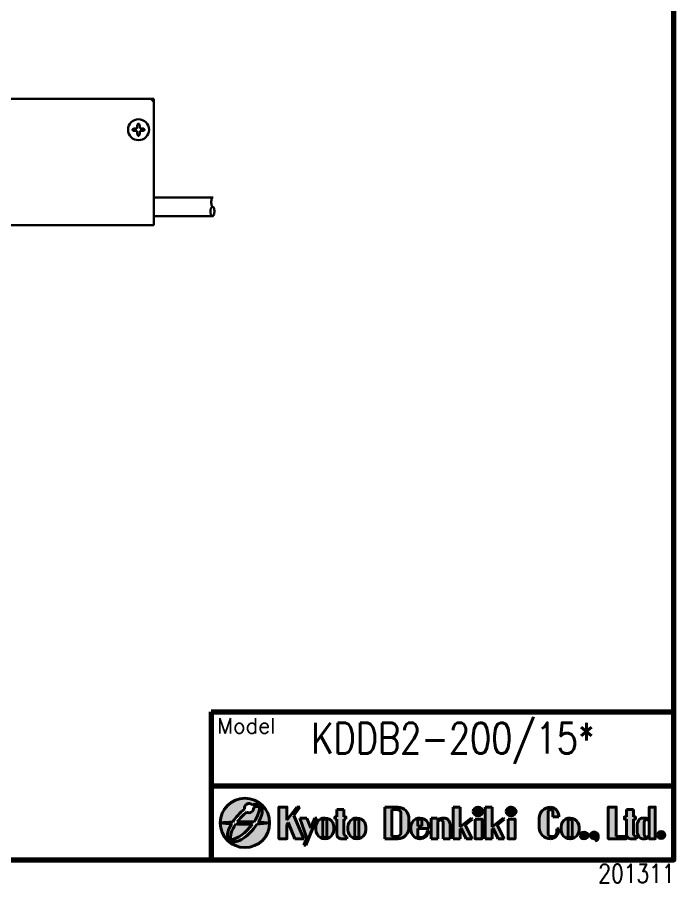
# Model space of a CAD drawing. Header units: millimetres. Extents: x 4 to 387, y 0 to 281.
# Drawn here: x 280.6 to 387, y 0.3 to 140.7 of the extents above; entities that cross this region are included whole.
import ezdxf

# ---------------------------------------------------------------- set-up
doc = ezdxf.new("R2010")
doc.units = ezdxf.units.MM
doc.layers.get('0').update_dxf_attribs({"lineweight": 30})
doc.layers.add('0 @ 1', color=7, linetype='Continuous', lineweight=30)
doc.layers.add('AUX', color=7, linetype='Continuous', lineweight=40)
doc.styles.get("Standard").update_dxf_attribs({"font": 'simplex.shx', "width": 0.8, "bigfont": 'extfont.shx'})

# ---------------------------------------------------------------- blocks, each defined once
blk = doc.blocks.new('A$C58A435ED')
h = blk.add_hatch(color=256)
edge = h.paths.add_edge_path()
edge.add_ellipse((3.773587198117354, 4.196817087367676), major_axis=(2.361812504366488, 2.716954488801899), ratio=0.3819444444444653, start_angle=36.91420710907818, end_angle=132.4984448425061, ccw=False)
edge.add_arc((4.65000007218421, 6.399999378670387), 0.7500000000000107, 47.716325140725814, 192.9194600169402, ccw=False)
edge.add_ellipse((3.773587198117354, 4.196817087367676), major_axis=(2.361812504366659, 2.716954488802064), ratio=0.3819444444444362, start_angle=355.11932142212606, end_angle=374.4018947975413, ccw=False)
edge.add_ellipse((4.226412946251002, 3.803181669973355), major_axis=(2.361812504366308, 2.716954488802097), ratio=0.3819444444444228, start_angle=320.8704270941839, end_angle=364.8806785778694, ccw=False)
edge.add_arc((4.000000072180421, -35.9000006213288), 40.09999999999967, 84.27518954777139, 86.89867012710249, ccw=False)
edge.add_arc((4.000000072184041, 3.999999378670507), 3.999999999999948, 2.29e-13, 180.0000000000002)
edge.add_arc((4.000000072404037, -35.90000062387292), 40.10000000255265, 92.83887678115929, 95.7248104521737, ccw=False)
h = blk.add_hatch(color=256)
edge = h.paths.add_edge_path(flags=17)
edge.add_ellipse((3.773587198117354, 4.196817087367676), major_axis=(2.361812504366659, 2.716954488802064), ratio=0.3819444444444362, start_angle=310.1847318245495, end_angle=355.1193214221261)
edge.add_ellipse((4.226412946251002, 3.803181669973355), major_axis=(2.361812504366308, 2.716954488802097), ratio=0.3819444444444228, start_angle=364.8806785778694, end_angle=376.9172569597255)
edge.add_arc((4.64590059936633, 6.440648230716468), 0.7832318979547827, -118.93200922835058, 3.650290310823493, ccw=False)
edge.add_ellipse((4.226412946251002, 3.803181669973355), major_axis=(2.361812504366481, 2.716954488802258), ratio=0.3819444444443969, start_angle=39.80897284039416, end_angle=116.5044053354679)
edge.add_arc((4.000000072202564, -35.90000062130313), 40.09999999997294, 87.87584705466139, 91.76471786731457, ccw=False)
h = blk.add_hatch(color=256)
edge = h.paths.add_edge_path()
edge.add_arc((4.000000072184093, 3.999999378670505), 4, 180, 360)
edge.add_arc((4.000000072183813, 43.89999937867018), 40.09999999999969, 272.8388767810273, 275.7248104522239, ccw=False)
edge.add_ellipse((4.226412946251002, 3.803181669973355), major_axis=(2.361812504366427, 2.716954488802093), ratio=0.3819444444444074, start_angle=175.1193214221273, end_angle=312.49844484255107, ccw=False)
edge.add_ellipse((3.773587198117354, 4.196817087367676), major_axis=(2.361812504366707, 2.716954488802058), ratio=0.3819444444444306, start_angle=140.8704270940551, end_angle=184.8806785778792, ccw=False)
edge.add_arc((4.000000071549385, 43.89999937191472), 40.0999999932146, 264.27518954771597, 266.89867012749494, ccw=False)
h = blk.add_hatch(color=256)
edge = h.paths.add_edge_path(flags=17)
edge.add_ellipse((4.226412946251002, 3.803181669973355), major_axis=(2.361812504366427, 2.716954488802093), ratio=0.3819444444444074, start_angle=130.1847318245594, end_angle=175.1193214221273)
edge.add_ellipse((3.773587198117354, 4.196817087367676), major_axis=(2.361812504366707, 2.716954488802058), ratio=0.3819444444444306, start_angle=184.8806785778791, end_angle=296.5044053362664)
edge.add_arc((4.00000007189953, 43.89999937834407), 40.0999999996636, 267.87584705502576, 271.7647178677285, ccw=False)
blk.add_circle((4.000000072184093, 3.999999378670509), 4)
for centre, radius, start, end in [((4.65000007218407, 6.399999378670521), 0.7500000000000107, 46.19320078363318, 192.9194600169539), ((4.645900599366655, 6.44064823071632), 0.7832318979547827, 241.0679907715483, 3.650290310844553), ((4.000000072403906, -35.90000062387293), 40.10000000255266, 92.83887678115978, 95.72481045217431), ((4.000000071594456, 43.8999993719102), 40.09999999321459, 264.2751895476506, 266.8986701274294), ((4.000000072178096, 43.89999937833407), 40.09999999966357, 267.8758470546274, 271.7647178673098), ((4.000000072184036, -35.90000062130243), 40.09999999997295, 87.87584705463547, 91.76471786728702), ((4.000000072184093, 43.8999993786702), 40.09999999999969, 272.8388767810261, 275.7248104522234), ((4.000000072184093, -35.90000062132919), 40.09999999999969, 84.2751895477766, 86.89867012710823)]:
    blk.add_arc(centre, radius, start, end)
for centre, major_axis, ratio, start_param, end_param in [((3.773587198117354, 4.196817087367676), (2.361812504366659, 2.716954488802064), 0.3819444444444362, 5.024442884643541, 6.875096460284401), ((3.773587198117354, 4.196817087367676), (2.361812504366488, 2.716954488801899), 0.3819444444444653, 1.100419841322928, 1.907443110207523), ((4.226412946251002, 3.803181669973355), (2.361812504366481, 2.716954488802258), 0.3819444444443969, 1.141079770981902, 1.759009101951536), ((4.226412946251002, 3.803181669973355), (2.361812504366308, 2.716954488802097), 0.3819444444444228, 5.151329780016704, 6.969419591022086), ((3.773587198117354, 4.196817087367676), (2.361812504366706, 2.716954488802057), 0.3819444444444307, 2.009737126425152, 4.90060175554776), ((4.226412946251002, 3.803181669973355), (2.361812504366427, 2.716954488802093), 0.3819444444444074, 1.882850231053828, 5.04903576379776)]:
    blk.add_ellipse(centre, major_axis=major_axis, ratio=ratio, start_param=start_param, end_param=end_param)
blk = doc.blocks.new('A$C7F8063EA')
for points in [[(2.398777864283431, 4.829663306420513), (3.406328365880199, 6.169453883368078), (2.921754663084811, 6.169453883368085), (1.291720739670836, 4.051868400267174), (1.291720739670836, 6.170772863426478), (1.1133674889e-06, 6.170772863426471), (1.1133674889e-06, 1.050815427120141), (1.291720739670836, 1.050815427120141), (1.291720739670836, 3.357553768141244), (1.525719458847731, 3.668713634047847), (2.591814308545053, 1.057822508680139), (4.056205566284461, 1.057822508680146)], [(28.2337426024219, 6.170772863426464), (28.2337426024219, 1.050815427120142), (29.36610001997861, 1.050815427120141), (29.36610001997861, 2.640654124072921), (29.54453348874947, 2.786386900192896), (30.33980663270284, 1.050815427120113), (31.31894397160024, 1.050815427120113), (30.19566787494091, 3.318190840230171), (31.31251927078347, 4.230361945521053), (31.1496955754422, 4.408012072126442), (29.36610001997859, 2.99519422866465), (29.36610001997861, 6.170772863426463)], [(33.41618775227426, 6.170772863426464), (33.41618775227426, 1.050815427120142), (34.54854516983096, 1.050815427120141), (34.54854516983096, 2.640654124072923), (34.72697863860179, 2.786386900192901), (35.52225178255519, 1.050815427120127), (36.50138912145259, 1.05081542712012), (35.3781130247933, 3.318190840230151), (36.49496442063583, 4.23036194552105), (36.33214072529455, 4.408012072126442), (34.54854516983095, 2.995194228664646), (34.54854516983096, 6.170772863426464)], [(53.38047412418291, 6.170772863426464), (53.38047412418291, 1.050815427120141), (54.68106029502587, 1.050815427120141), (56.29751894606171, 1.050815427120142), (56.2975189460617, 1.410965188043746), (54.68106029502588, 1.410965188043746), (54.68106029502586, 6.170772863426464)], [(4.514313398489295, 1.134349005860251), (4.055858601252566, 5.019028322e-07), (4.378142334187486, 5.019028322e-07), (6.169417419713028, 4.408012072126439), (5.837386979518782, 4.40801207212644), (5.183398294731592, 2.789856714902839), (4.539052240885665, 4.408012072126438), (3.400905575323575, 4.408012072126438)], [(31.7998258105149, 4.229761809594492), (31.7998258105149, 1.050815427120141), (32.941005496245, 1.050815427120141), (32.941005496245, 4.229761809594492)], [(37.15768712419095, 4.229761809594491), (37.15768712419095, 1.050815427120141), (38.29886680992104, 1.050815427120141), (38.29886680992104, 4.229761809594492)]]:
    blk.add_hatch(color=256).paths.add_polyline_path(points)
h = blk.add_hatch(color=256)
edge = h.paths.add_edge_path()
edge.add_line((9.410215178256747, 4.230645526233281), (9.410215178256747, 1.759668284966215))
edge.add_ellipse((10.04980428069029, 1.75966828496621), major_axis=(4.547e-13, 0.7088528578460683), ratio=0.9022875415597713, start_angle=90.00000000003674, end_angle=180.0000000000367)
edge.add_line((10.04980428069029, 1.050815427120141), (11.02797277711079, 1.050815427120142))
edge.add_line((11.02797277711079, 1.050815427120142), (11.02797277711079, 1.40698119093291))
edge.add_ellipse((11.0280585437481, 1.935287182282309), major_axis=(2.477e-13, -0.528314164912672), ratio=0.9180339373020796, start_angle=270, end_angle=359.9999999999731, ccw=False)
edge.add_line((10.54304821080086, 1.93528718228209), (10.54304821080086, 4.230645526233274))
edge.add_line((10.54304821080086, 4.230645526233274), (10.86662624025985, 4.230645526233274))
edge.add_line((10.86662624025985, 4.230645526233274), (10.86662624025985, 4.585329156267562))
edge.add_line((10.86662624025985, 4.585329156267562), (10.54304821080086, 4.585329156267562))
edge.add_line((10.54304821080086, 4.585329156267562), (10.54304821080086, 5.814038219401482))
edge.add_line((10.54304821080086, 5.814038219401482), (9.410215178256747, 5.814038219401481))
edge.add_line((9.410215178256747, 5.814038219401481), (9.410215178256747, 4.585329156267562))
edge.add_line((9.410215178256747, 4.585329156267562), (9.089058107054825, 4.585329156267562))
edge.add_line((9.089058107054825, 4.585329156267562), (9.089058107054825, 4.230645526233274))
edge.add_line((9.089058107054825, 4.230645526233274), (9.410215178256747, 4.230645526233281))
h = blk.add_hatch(color=256)
edge = h.paths.add_edge_path()
edge.add_line((17.19864840931359, 1.050815427120141), (19.30238706350838, 1.050815427120141))
edge.add_ellipse((19.30238706350838, 2.973983978213254), major_axis=(0, -1.923168551093112), ratio=0.9305592290321637, start_angle=0, end_angle=90)
edge.add_line((21.09200930771249, 2.973983978213246), (21.09200930771249, 4.247604312333308))
edge.add_ellipse((19.30238706350838, 4.247604312333351), major_axis=(0, 1.923168551093112), ratio=0.9305592290321637, start_angle=270, end_angle=360)
edge.add_line((19.30238706350838, 6.170772863426464), (17.19864840931359, 6.170772863426464))
edge.add_line((17.19864840931359, 6.170772863426464), (17.19864840931359, 1.050815427120141))
edge = h.paths.add_edge_path(flags=16)
edge.add_line((18.32791822793343, 5.812326842775746), (19.14476182150094, 5.812326842775746))
edge.add_ellipse((19.14282603210222, 5.112001191007038), major_axis=(0, 0.7003256517687078), ratio=0.929745631167618, start_angle=270, end_angle=359.83893227171643, ccw=False)
edge.add_line((19.79395074722879, 5.112001191007015), (19.79395074722879, 2.109587099539584))
edge.add_ellipse((19.14282603210222, 2.109587099539567), major_axis=(0, -0.7003256517687078), ratio=0.929745631167618, start_angle=0.16106772828362637, end_angle=90, ccw=False)
edge.add_line((19.14476182150094, 1.409261447770859), (18.32791822793342, 1.409261447770859))
edge.add_line((18.32791822793342, 1.409261447770859), (18.32791822793343, 5.812326842775746))
h = blk.add_hatch(color=256)
edge = h.paths.add_edge_path()
edge.add_ellipse((32.28084409635221, 5.463593461529853), major_axis=(-0.8029901400914241, 0), ratio=0.8806825471307714, start_angle=0, end_angle=360)
h = blk.add_hatch(color=256)
edge = h.paths.add_edge_path()
edge.add_ellipse((37.63870541002825, 5.463593461529853), major_axis=(-0.8029901400914241, 0), ratio=0.8806825471307714, start_angle=0, end_angle=360)
h = blk.add_hatch(color=256)
edge = h.paths.add_edge_path()
edge.add_arc((44.03210335415496, 5.389742119339189), 0.4022708682637131, 0, 180, ccw=False)
edge.add_line((44.43437422241868, 5.389742119339189), (44.43437422241869, 4.585540193077122))
edge.add_line((44.43437422241869, 4.585540193077122), (45.39805205564927, 4.585540193077122))
edge.add_ellipse((44.03210335415496, 4.585540193077122), major_axis=(0, 1.585232670349341), ratio=0.8616707988949573, start_angle=270, end_angle=360)
edge.add_ellipse((44.03210335415496, 4.404088106452945), major_axis=(-1.843641580901476, 0), ratio=0.9582582511019692, start_angle=270.0000000000004, end_angle=360)
edge.add_line((42.18846177325349, 4.404088106452868), (42.18846177325349, 2.817500184093672))
edge.add_ellipse((44.03210335415496, 2.81750018409366), major_axis=(-1.843641580901476, 0), ratio=0.9582582511019692, start_angle=0, end_angle=89.99999999999957)
edge.add_ellipse((44.03210335415496, 2.639975360593325), major_axis=(0, -1.589159933473183), ratio=0.859541366934012, start_angle=0, end_angle=90)
edge.add_line((45.39805205564928, 2.639975360593325), (45.07598273930716, 2.639975360593325))
edge.add_line((45.07598273930716, 2.639975360593325), (45.07598273930716, 2.101617162536902))
edge.add_ellipse((44.45224876929251, 2.101617162536967), major_axis=(0, -0.68893955641488), ratio=0.9053536906204902, start_angle=0, end_angle=90, ccw=False)
edge.add_line((44.45224876929251, 1.412677606122088), (44.13368029113917, 1.412677606122088))
edge.add_ellipse((44.13368029113917, 1.929035216805459), major_axis=(4.547e-13, 0.5163576106833716), ratio=0.9757729814054631, start_angle=90.00000000005042, end_angle=180.0000000000504, ccw=False)
edge.add_line((43.62983248589126, 1.929035216805386), (43.62983248589126, 5.389742119339189))
h = blk.add_hatch(color=256)
edge = h.paths.add_edge_path()
edge.add_line((56.01527129174201, 4.230645526233274), (56.33642836294391, 4.230645526233274))
edge.add_line((56.33642836294391, 4.230645526233274), (56.33642836294392, 1.759668284966186))
edge.add_ellipse((56.97601746537748, 1.75966828496621), major_axis=(4.547e-13, 0.7088528578460683), ratio=0.9022875415597713, start_angle=90.00000000003674, end_angle=180.0000000000367)
edge.add_line((56.97601746537747, 1.050815427120141), (57.95418596179797, 1.050815427120141))
edge.add_line((57.95418596179797, 1.050815427120141), (57.95418596179797, 1.406981190932909))
edge.add_ellipse((57.95427172843528, 1.935287182282309), major_axis=(2.477e-13, -0.528314164912672), ratio=0.9180339373020796, start_angle=270, end_angle=359.9999999999731, ccw=False)
edge.add_line((57.46926139548805, 1.935287182282004), (57.46926139548805, 4.230645526233275))
edge.add_line((57.46926139548805, 4.230645526233275), (57.79283942494704, 4.230645526233274))
edge.add_line((57.79283942494704, 4.230645526233274), (57.79283942494704, 4.585329156267562))
edge.add_line((57.79283942494704, 4.585329156267562), (57.46926139548804, 4.585329156267562))
edge.add_line((57.46926139548804, 4.585329156267562), (57.46926139548805, 5.814038219401482))
edge.add_line((57.46926139548805, 5.814038219401482), (56.33642836294391, 5.814038219401482))
edge.add_line((56.33642836294391, 5.814038219401482), (56.33642836294394, 4.585329156267562))
edge.add_line((56.33642836294394, 4.585329156267562), (56.01527129174201, 4.585329156267562))
edge.add_line((56.01527129174201, 4.585329156267562), (56.01527129174201, 4.230645526233274))
h = blk.add_hatch(color=256)
edge = h.paths.add_edge_path()
edge.add_line((61.00913571780711, 6.170772863426463), (60.03930686129979, 6.170772863426464))
edge.add_line((60.03930686129979, 6.170772863426464), (60.0393068612998, 3.967246375105668))
edge.add_ellipse((59.37071800628541, 3.154375721908309), major_axis=(-4.11812363e-07, -1.253636350218062), ratio=0.7005460842986974, start_angle=140.5626067664118, end_angle=180.0000188213667)
edge.add_line((59.37071800628405, 4.408012072126439), (58.96088035646851, 4.408012072126439))
edge.add_ellipse((58.96088035646721, 3.154375721908309), major_axis=(4.11812363e-07, -1.253636350218062), ratio=0.7005460842986974, start_angle=179.9999811786333, end_angle=269.9999811786645)
edge.add_line((58.08265032018742, 3.154375721909497), (58.08265032018739, 2.304451777337887))
edge.add_ellipse((58.96088035646721, 2.304451777338201), major_axis=(4.11812363e-07, 1.253636350218062), ratio=0.7005460842986974, start_angle=90.00001882133549, end_angle=180.0000188213667)
edge.add_line((58.96088035646788, 1.050815427120141), (59.37071800628475, 1.050815427120141))
edge.add_ellipse((59.37071800628541, 2.304451777338201), major_axis=(-4.11812363e-07, 1.253636350218062), ratio=0.7005460842986974, start_angle=179.9999811786333, end_angle=219.4373932335881)
edge.add_line((60.03930686129979, 1.491581124140838), (60.03930686129979, 1.050815427120141))
edge.add_line((60.03930686129979, 1.050815427120141), (61.00913571780711, 1.050815427120141))
edge.add_line((61.00913571780711, 1.050815427120141), (61.00913571780711, 6.170772863426463))
h.paths.add_polyline_path([(60.03930686129979, 1.735331915351252, -1), (59.21817327816597, 1.735331915351252), (59.21817327816597, 3.761385435440615, -1), (60.03930686129979, 3.761385435440615)], flags=16)
h = blk.add_hatch(color=256)
h.paths.add_polyline_path([(6.000321070772656, 2.499626550424913, 0.9930558690252096), (8.918576991429632, 2.499862088220886), (8.918509413660729, 2.92878370181117, 1.006911414223633), (6.000321070772656, 2.948883291135963)])
h.paths.add_polyline_path([(7.130185689228994, 3.905856913461114, -1.045169310724598), (7.77891868472426, 3.87718728444978), (7.77891868472426, 1.587942342862924, -1.045169310724602), (7.130185689228994, 1.559272713851591)], flags=16)
h = blk.add_hatch(color=256)
h.paths.add_polyline_path([(12.65960897724608, 4.408012072126425), (12.63950891116084, 4.408012072126425, 0.4121976711162861), (11.19039555284587, 2.948883291135956), (11.19039555284587, 2.499626550424916, 0.9930558690252096), (14.10865147350284, 2.499862088220879), (14.10858389573397, 2.928783701811163, 0.416232331284715)])
h.paths.add_polyline_path([(12.32026017130221, 3.905856913461107, -1.045169310724598), (12.96899316679747, 3.877187284449773), (12.96899316679747, 1.587942342862917, -1.045169310724602), (12.32026017130221, 1.559272713851584)], flags=16)
h = blk.add_hatch(color=256)
edge = h.paths.add_edge_path()
edge.add_line((22.87629842648083, 4.408012072126447), (22.85619836039664, 4.408012072126439))
edge.add_arc((22.86624839343847, 2.948883291135963), 1.459163391357833, 90.39462957571416, 180)
edge.add_line((21.40708500208063, 2.948883291135963), (21.40708500208063, 2.506948753458312))
edge.add_arc((22.86992492511266, 2.513573222781768), 1.462854922406916, 180.2594621142477, 269.3397493728856)
edge.add_line((22.85306802025838, 1.050815427120134), (22.88678182996658, 1.050815427120134))
edge.add_arc((22.86992492511266, 2.513573222781772), 1.462854922406917, 270.6602506271005, 354.2193550323094)
edge.add_line((24.32534092273761, 2.366234165273212), (24.07787818271213, 2.366234165273212))
edge.add_ellipse((22.87629842648084, 2.366234165273212), major_axis=(-1.201579756231282, 0), ratio=0.9416571348462468, start_angle=90.17744929209329, end_angle=180, ccw=False)
edge.add_arc((22.86194962053696, 1.55927271385159), 0.3249999999999886, 179.9999999999999, 276.5641418440151, ccw=False)
edge.add_line((22.53694962053697, 1.559272713851591), (22.53694962053698, 2.732564813656352))
edge.add_line((22.53694962053698, 2.732564813656352), (24.32530421539708, 2.732846573795441))
edge.add_line((24.32530421539708, 2.732846573795441), (24.32527334496871, 2.92878370181117))
edge.add_arc((22.86624839343845, 2.948883291135975), 1.459163391357833, 359.2107408485284, 449.6053704242639)
h.paths.add_polyline_path([(22.53694962053697, 3.091152624663407), (22.53694962053697, 3.905856913461114, -1.045169310724599), (23.18568261603224, 3.877187284449781), (23.18568261603223, 3.091152624663408)], flags=16)
h = blk.add_hatch(color=256)
edge = h.paths.add_edge_path()
edge.add_line((24.66529301484071, 4.408012072126438), (24.6652930148407, 1.050815427120141))
edge.add_line((24.6652930148407, 1.050815427120141), (25.7938026291772, 1.050815427120141))
edge.add_line((25.7938026291772, 1.050815427120141), (25.79380262917721, 3.722369965857063))
edge.add_ellipse((26.21745473022793, 3.722369965857069), major_axis=(0.3767525711955679, 0.2169528969146351), ratio=0.9078835970869166, start_angle=60.06451933352412, end_angle=150.0645193335241, ccw=False)
edge.add_ellipse((26.21745473022793, 3.722369965857069), major_axis=(0, 0.4036375748992214), ratio=0.9656734174228072, start_angle=270, end_angle=360, ccw=False)
edge.add_line((26.60723680658112, 3.722369965857049), (26.60723680658112, 1.050815427120141))
edge.add_line((26.60723680658112, 1.050815427120141), (27.74030374813492, 1.050815427120142))
edge.add_line((27.74030374813492, 1.050815427120142), (27.74030374813492, 3.358657917323952))
edge.add_ellipse((26.76900827813415, 3.358657917323853), major_axis=(0, 1.049354154802585), ratio=0.9256126404564504, start_angle=270, end_angle=360)
edge.add_ellipse((26.76900827813415, 4.015239595457842), major_axis=(-0.9752056489569438, 0), ratio=0.4027586151584507, start_angle=270, end_angle=360)
edge.add_line((25.79380262917721, 4.015239595457812), (25.79380262917721, 4.232333820707942))
edge.add_line((25.79380262917721, 4.232333820707942), (25.63367631766278, 4.408012072126439))
edge.add_line((25.63367631766278, 4.408012072126439), (24.66529301484071, 4.408012072126438))
h = blk.add_hatch(color=256)
h.paths.add_polyline_path([(45.74534481770922, 2.499626550424377, 0.4093568311612341), (47.19052061992356, 1.05081542712012), (47.21842329482851, 1.05081542712012, 0.4094039504209535), (48.6636007383662, 2.499862088220879), (48.66353316059729, 2.928783701811163, 1.006911414223785), (45.74534481770922, 2.948883291135956)])
h.paths.add_polyline_path([(46.87520943616556, 3.905856913461107, -1), (47.52520943616554, 3.905856913461107), (47.52520943616554, 1.559272713851584, -1), (46.87520943616556, 1.559272713851584)], flags=16)
h = blk.add_hatch(color=256)
edge = h.paths.add_edge_path()
edge.add_ellipse((49.47965902708938, 1.582242384970413), major_axis=(-0.6495263368888118, 0), ratio=0.8208718778531608, start_angle=0, end_angle=360)
h = blk.add_hatch(color=256)
edge = h.paths.add_edge_path()
edge.add_ellipse((51.10382881327996, 1.582242384970413), major_axis=(-0.6495263368888118, 0), ratio=0.8208718778531608, start_angle=178.5690149176314, end_angle=477.542772379198)
edge.add_ellipse((51.25689893715616, 1.101706482423878), major_axis=(0, -0.4085205769865751), ratio=0.251102208153783, start_angle=0, end_angle=84.64326370635717, ccw=False)
edge.add_ellipse((51.25689893715616, 1.413106612160845), major_axis=(0, -0.7199207067235417), ratio=0.7312706617840086, start_angle=0, end_angle=90)
edge.add_ellipse((51.69606463323384, 1.413106612160845), major_axis=(0, 0.2018800132245815), ratio=0.432391469396966, start_angle=270, end_angle=339.5603886802153)
edge.add_ellipse((51.69606463323384, 1.413106612160845), major_axis=(0, 0.2018800132245815), ratio=0.432391469396966, start_angle=339.5603886802153, end_angle=340.2548236015122, ccw=False)
h = blk.add_hatch(color=256)
edge = h.paths.add_edge_path()
edge.add_ellipse((61.97248607229494, 1.654709356403827), major_axis=(-0.5819461302032778, 0), ratio=0.9599134801484431, start_angle=0, end_angle=360)
for p, q in [((1.1133674889e-06, 6.170772863426464), (1.291720739670836, 6.170772863426464)), ((2.921754663084811, 6.169453883368078), (1.291720739670836, 4.05186840026716)), ((3.406328365880199, 6.169453883368078), (2.398777864283459, 4.82966330642052)), ((2.921754663084811, 6.169453883368078), (3.406328365880199, 6.169453883368078)), ((9.410215178256747, 5.814038219401481), (10.54304821080086, 5.814038219401481)), ((9.410215178256747, 5.814038219401481), (9.410215178256747, 4.585329156267562)), ((10.54304821080086, 5.814038219401481), (10.54304821080086, 4.585329156267562)), ((17.19864840931359, 6.170772863426464), (19.30238706350838, 6.170772863426464)), ((17.19864840931359, 1.050815427120141), (17.19864840931359, 6.170772863426464)), ((17.19864840931359, 1.050815427120141), (17.19864840931359, 6.170772863426464)), ((17.19864840931359, 6.170772863426464), (19.30238706350838, 6.170772863426464)), ((18.32791822793342, 5.812326842775746), (18.32791822793342, 1.406412450844982)), ((18.32791822793342, 1.406412450844982), (18.32791822793342, 5.812326842775746)), ((18.32791822793342, 5.812326842775746), (19.1447947662723, 5.812326842775746)), ((28.2337426024219, 6.170772863426456), (29.36610001997861, 6.170772863426456)), ((28.2337426024219, 6.170772863426456), (28.2337426024219, 1.050815427120141)), ((29.36610001997861, 6.170772863426464), (28.2337426024219, 6.170772863426464)), ((29.36610001997861, 2.995194228664651), (29.36610001997861, 6.170772863426464)), ((33.41618775227426, 6.170772863426449), (34.54854516983096, 6.170772863426456)), ((33.41618775227426, 6.170772863426449), (33.41618775227426, 1.050815427120141)), ((34.54854516983096, 6.170772863426464), (33.41618775227426, 6.170772863426464)), ((34.54854516983096, 2.995194228664665), (34.54854516983096, 6.170772863426464)), ((37.46328924620457, 6.170772863426449), (37.63870541002825, 6.170772863426449)), ((37.46328924620457, 6.153692582305005), (37.46328924620457, 6.170772863426464)), ((53.38047412418291, 6.170772863426456), (54.68106029502587, 6.170772863426456)), ((56.33642836294393, 5.814038219401481), (57.46926139548804, 5.814038219401481)), ((56.33642836294393, 5.814038219401481), (56.33642836294393, 4.585329156267562)), ((57.46926139548804, 5.814038219401481), (57.46926139548804, 4.585329156267562)), ((60.03930686129982, 6.170772863426464), (61.00913571780711, 6.170772863426464)), ((60.03930686129976, 6.170772863426464), (61.00913571780711, 6.170772863426464)), ((4.056205566284461, 1.057822508680146), (2.398777864283459, 4.82966330642052)), ((3.400905575323577, 4.408012072126439), (4.514313398489292, 1.134349005860258)), ((3.400905575323577, 4.408012072126439), (4.539052240885666, 4.408012072126439)), ((3.400905575323577, 4.408012072126439), (4.539052240885666, 4.408012072126439)), ((4.378142334187486, 5.019028322e-07), (6.169417419713028, 4.408012072126439)), ((4.539052240885666, 4.408012072126439), (5.187514291777461, 2.779520153314024)), ((5.183398294731603, 2.789856714902867), (5.837386979518782, 4.408012072126439)), ((5.837386979518782, 4.408012072126439), (6.169417419713028, 4.408012072126439)), ((9.089058107054825, 4.585329156267562), (9.089058107054825, 4.230645526233274)), ((9.089058107054825, 4.585329156267562), (9.089058107054825, 4.230645526233274)), ((9.089058107054825, 4.230645526233274), (9.410215178256777, 4.230645526233281)), ((9.089058107054825, 4.230645526233274), (9.410215178256747, 4.230645526233281)), ((9.410215178256747, 4.230645526233281), (9.410215178256747, 1.75966828496621)), ((10.54304821080089, 4.230645526233281), (10.86662624025985, 4.230645526233274)), ((10.54304821080086, 4.230645526233274), (10.86662624025985, 4.230645526233274)), ((10.54304821080086, 4.230645526233274), (10.54304821080086, 1.935287182282081)), ((12.63950891116065, 4.408012072126425), (12.65960897724608, 4.408012072126425)), ((19.79395074722879, 5.112001191007038), (19.79395074722879, 2.109587099539567)), ((21.09200930771249, 4.247604312333351), (21.09200930771249, 2.973983978213254)), ((22.85619836039692, 4.408012072126439), (22.87629842648084, 4.408012072126446)), ((24.6652930148407, 4.408012072126439), (25.63367631766278, 4.408012072126439)), ((24.6652930148407, 1.050815427120141), (24.6652930148407, 4.408012072126439)), ((24.6652930148407, 4.408012072126439), (25.63367631766278, 4.408012072126439)), ((24.6652930148407, 4.408012072126439), (25.63367631766278, 4.408012072126439)), ((24.6652930148407, 1.050815427120141), (24.6652930148407, 4.408012072126439)), ((24.6652930148407, 4.408012072126439), (25.63367631766278, 4.408012072126439)), ((25.79380262917721, 4.232333820707935), (25.63367631766278, 4.408012072126439)), ((25.79380262917721, 4.232333820707935), (25.63367631766278, 4.408012072126439)), ((25.79380262917721, 4.015239595457842), (25.79380262917721, 4.232333820707935)), ((25.79380262917721, 4.015239595457842), (25.79380262917721, 4.232333820707935)), ((25.79380262917721, 4.232333820707935), (25.79380262917721, 4.015239595457842)), ((31.15275941671871, 4.410438995434105), (29.36610001997861, 2.995194228664651)), ((31.31251927078347, 4.230361945521053), (30.19566787494091, 3.318190840230172)), ((31.1496955754422, 4.408012072126439), (31.31251927078347, 4.230361945521053)), ((36.33520456657107, 4.410438995434105), (34.54854516983096, 2.995194228664651)), ((36.49496442063583, 4.230361945521053), (35.37811302479332, 3.318190840230172)), ((36.33214072529455, 4.408012072126439), (36.49496442063583, 4.230361945521053)), ((37.46328924620457, 4.756414059633243), (37.46328924620457, 4.773494340754702)), ((42.18846177325349, 4.404088106452945), (42.18846177325349, 4.408012072126439)), ((42.18846177325349, 4.404088106452945), (42.18846177325349, 2.81750018409366)), ((43.62983248589126, 5.389742119339189), (43.62983248589126, 1.929035216805459)), ((43.62983248589126, 5.389742119339189), (43.62983248589126, 1.929035216805459)), ((44.43437422241868, 4.585540193077122), (44.43437422241868, 5.389742119339189)), ((44.43437422241868, 4.585540193077122), (44.43437422241868, 5.389742119339189)), ((45.39805205564926, 4.585540193077122), (44.43437422241868, 4.585540193077122)), ((44.43437422241868, 4.585540193077122), (45.39805205564926, 4.585540193077122)), ((56.01527129174201, 4.585329156267562), (56.01527129174201, 4.230645526233274)), ((56.01527129174201, 4.585329156267562), (56.01527129174201, 4.230645526233274)), ((56.01527129174201, 4.230645526233274), (56.33642836294393, 4.230645526233274)), ((56.01527129174201, 4.230645526233274), (56.33642836294393, 4.230645526233274)), ((56.33642836294391, 4.230645526233274), (56.33642836294393, 1.75966828496621)), ((57.46926139548804, 4.230645526233274), (57.79283942494704, 4.230645526233274)), ((57.46926139548804, 4.230645526233274), (57.79283942494704, 4.230645526233274)), ((57.46926139548804, 4.230645526233274), (57.46926139548804, 1.935287182282081)), ((59.37071800628473, 4.408012072126439), (58.9608803564679, 4.408012072126439)), ((1.525719458847731, 3.668713634047854), (1.291720739670836, 3.357553768141229)), ((2.591814308545053, 1.057822508680146), (1.525719458847731, 3.668713634047854)), ((6.000321070772656, 2.948883291135963), (6.000321070772656, 2.52019769210505)), ((8.918509413660729, 2.92878370181117), (8.918576991429632, 2.499862088220886)), ((11.19039555284587, 2.948883291135956), (11.19039555284587, 2.520197692105043)), ((14.10858389573397, 2.928783701811163), (14.10865147350284, 2.499862088220879)), ((21.40708500208063, 2.948883291135963), (21.40708500208063, 2.52019769210505)), ((22.53694962053697, 3.091152624663408), (23.18568261603224, 3.091152624663408)), ((24.32527334496871, 2.92878370181117), (24.32530421539707, 2.732846573795441)), ((25.79380262917721, 1.050815427120141), (25.79380262917721, 3.722369965857069)), ((25.79380262917721, 1.050815427120141), (25.79380262917721, 3.722369965857097)), ((26.60723680658112, 1.050815427120134), (26.60723680658112, 3.722369965857069)), ((26.60723680658112, 1.050815427120141), (26.60723680658112, 3.722369965857069)), ((27.74030374813492, 1.050815427120141), (27.74030374813492, 3.358657917323853)), ((27.74030374813492, 1.050815427120141), (27.74030374813492, 3.358657917323853)), ((31.31894397160022, 1.050815427120141), (30.19566787494091, 3.318190840230172)), ((36.50138912145258, 1.050815427120141), (35.3781130247933, 3.318190840230165)), ((45.74534481770922, 2.948883291135956), (45.74534481770922, 2.520197692105043)), ((48.66353316059729, 2.928783701811163), (48.6636007383662, 2.499862088220879)), ((58.08265032018744, 3.15437543341477), (58.08265032018744, 2.379255401949649)), ((58.08265032018744, 3.15437543341477), (58.08265032018738, 2.304451777338201)), ((59.21817327816597, 3.761385435440615), (59.21817327816597, 1.735331915351252)), ((59.21817327816597, 3.761385435440615), (59.21817327816597, 1.735331915351252)), ((11.02797277711079, 1.406973017369637), (11.02797277711079, 1.050815427120141)), ((11.0280585437481, 1.406973017369637), (11.0280585437481, 1.050815427120141)), ((18.32791822793342, 1.409261447770859), (19.1447947662723, 1.409261447770859)), ((22.53694962053697, 2.732564813656352), (24.32530421539713, 2.732846573795441)), ((24.07787818271214, 2.366234165273212), (24.32530713385319, 2.366234165273212)), ((29.54453348874949, 2.786386900192916), (29.36610001997861, 2.640654124072923)), ((29.36610001997861, 1.050815427120141), (29.36610001997861, 2.640654124072923)), ((30.33980663270282, 1.050815427120156), (29.54453348874947, 2.786386900192908)), ((34.72697863860179, 2.786386900192901), (34.54854516983096, 2.640654124072923)), ((34.54854516983096, 1.050815427120141), (34.54854516983096, 2.640654124072931)), ((35.52225178255517, 1.050815427120156), (34.72697863860179, 2.786386900192894)), ((44.13368029113871, 1.412677606122088), (44.45224876929251, 1.412677606122088)), ((44.13368029113871, 1.412677606122088), (44.45224876929251, 1.412677606122088)), ((45.39805205564926, 2.639975360593325), (45.07598273930716, 2.639975360593325)), ((45.07598273930716, 2.639975360593325), (45.07598273930716, 2.101617162536967)), ((45.39805205564926, 2.639975360593325), (45.07598273930716, 2.639975360593325)), ((45.07598273930716, 2.639975360593325), (45.07598273930716, 2.101617162536967)), ((51.75313746120725, 1.568439477701531), (51.75313746120725, 1.565858952031305)), ((54.68106029502587, 1.410965188043746), (54.68106029502587, 2.006455426485672)), ((57.95418596179797, 1.406973017369637), (57.95418596179797, 1.050815427120141)), ((57.95427172843528, 1.406973017369637), (57.95427172843528, 1.050815427120141)), ((57.95427172843528, 1.050815427120141), (57.95427172843528, 1.406973017369637)), ((61.00913571780711, 1.050815427120141), (61.00913571780711, 1.97190299927297)), ((61.00913571780711, 1.050815427120141), (61.00913571780711, 1.97190299927297)), ((61.97248607229494, 2.21678994684953), (61.97248607229494, 2.213327291506175)), ((62.55442102239681, 1.658172011747183), (62.55905113449353, 1.658172011747183)), ((1.1133674889e-06, 1.050815427120141), (1.291720739670836, 1.050815427120141)), ((4.056205566284461, 1.057822508680146), (2.591814308545053, 1.057822508680146)), ((4.055858601252566, 5.019028322e-07), (4.514313398489292, 1.134349005860244)), ((4.055858601252566, 5.019028322e-07), (4.378142334187486, 5.019028322e-07)), ((10.04980428069021, 1.050815427120141), (11.0280585437481, 1.050815427120134)), ((11.0280585437481, 1.050815427120141), (10.04980428068984, 1.050815427120141)), ((11.0280585437481, 1.050815427120141), (11.0280585437481, 1.050815427120141)), ((12.65960897724611, 1.050815427120141), (12.66347402996737, 1.050815427120141)), ((17.19864840931359, 1.050815427120141), (19.30238706350838, 1.050815427120141)), ((17.19864840931359, 1.050815427120141), (19.30099920337989, 1.050815427120141)), ((22.85306802025866, 1.050815427120134), (22.88678182996648, 1.050815427120134)), ((22.87629842648084, 1.050815427120141), (22.87629842648084, 1.050732184770311)), ((24.6652930148407, 1.05081542712012), (25.79380262917721, 1.050815427120113)), ((24.6652930148407, 1.050815427120141), (25.79380262917724, 1.050815427120141)), ((26.60723680658112, 1.050815427120113), (27.74030374813492, 1.050815427120113)), ((26.60723680658112, 1.050815427120141), (27.74030374813492, 1.050815427120141)), ((28.2337426024219, 1.050815427120113), (29.36610001997861, 1.050815427120113)), ((28.2337426024219, 1.050815427120141), (29.36610001997861, 1.050815427120141)), ((30.33980663270282, 1.050815427120113), (31.31894397160022, 1.050815427120113)), ((31.7998258105149, 1.050815427120113), (32.941005496245, 1.050815427120113)), ((33.41618775227426, 1.050815427120113), (34.54854516983096, 1.050815427120127)), ((33.41618775227426, 1.050815427120141), (34.54854516983096, 1.050815427120141)), ((35.52225178255517, 1.050815427120127), (36.50138912145258, 1.05081542712012)), ((37.15768712419095, 1.05081542712012), (38.29886680992104, 1.05081542712012)), ((47.19052061992352, 1.05081542712012), (47.21842329482825, 1.05081542712012)), ((53.38047412418291, 1.05081542712012), (56.2975189460617, 1.050815427120127)), ((57.95427172843528, 1.050815427120141), (56.97601746537703, 1.050815427120141)), ((58.9608803564679, 1.050815427120141), (59.37071800628473, 1.050815427120141)), ((61.97248607229494, 1.09609142130148), (61.97248607229494, 1.092628765958124))]:
    blk.add_line(p, q)
for points in [[(1.291720739670836, 3.357553768141229), (1.291720739670836, 1.050815427120141), (1.1133674889e-06, 1.050815427120141), (1.1133674889e-06, 6.170772863426464), (1.291720739670836, 6.170772863426464), (1.291720739670836, 4.05186840026716)], [(54.68106029502587, 1.050815427120141), (53.38047412418291, 1.050815427120141), (53.38047412418291, 6.170772863426464), (54.68106029502587, 6.170772863426464), (54.68106029502587, 1.410965188043746)], [(60.03930686129979, 3.967246375105659), (60.03930686129979, 6.170772863426464), (61.00913571780711, 6.170772863426464), (61.00913571780711, 1.050815427120141), (60.03930686129979, 1.050815427120141), (60.03930686129979, 1.49158112414085)], [(60.03930686129979, 3.967246375105659), (60.03930686129979, 6.170772863426464), (61.00913571780711, 6.170772863426464), (61.00913571780711, 1.050815427120141), (60.03930686129979, 1.050815427120141), (60.03930686129979, 1.49158112414085)], [(9.089058107054825, 4.230645526233274), (9.089058107054825, 4.585329156267562), (9.410215178256747, 4.585329156267562)], [(9.089058107054825, 4.230645526233274), (9.089058107054825, 4.585329156267562), (9.410215178256747, 4.585329156267562)], [(10.54304821080086, 4.585329156267562), (10.86662624025985, 4.585329156267562), (10.86662624025985, 4.230645526233274)], [(10.54304821080086, 4.585329156267562), (10.86662624025985, 4.585329156267562), (10.86662624025985, 4.230645526233274)], [(56.33642836294393, 4.230645526233274), (56.01527129174201, 4.230645526233274), (56.01527129174201, 4.585329156267562), (56.33642836294393, 4.585329156267562)], [(56.33642836294393, 4.230645526233274), (56.01527129174201, 4.230645526233274), (56.01527129174201, 4.585329156267562), (56.33642836294393, 4.585329156267562)], [(57.46926139548804, 4.585329156267562), (57.79283942494704, 4.585329156267562), (57.79283942494704, 4.230645526233274), (57.46926139548804, 4.230645526233274)], [(57.46926139548804, 4.585329156267562), (57.79283942494704, 4.585329156267562), (57.79283942494704, 4.230645526233274), (57.46926139548804, 4.230645526233274)], [(7.130185689228994, 3.905856913461114), (7.130185689228994, 1.559272713851591)], [(7.77891868472426, 1.530603084840258), (7.77891868472426, 3.934526542472447)], [(12.32026017130221, 3.905856913461107), (12.32026017130221, 1.559272713851584)], [(12.96899316679747, 1.530603084840251), (12.96899316679747, 3.93452654247244)], [(22.53694962053697, 3.905856913461114), (22.53694962053697, 3.091152624663408)], [(23.18568261603224, 3.091152624663408), (23.18568261603224, 3.934526542472447)], [(46.87520943616556, 3.905856913461107), (46.87520943616556, 1.559272713851584)], [(47.52520943616554, 3.905856913461107), (47.52520943616554, 1.559272713851584)], [(60.03930686129979, 1.735331915351252), (60.03930686129979, 3.761385435440615)], [(60.03930686129979, 1.735331915351252), (60.03930686129979, 3.761385435440615)], [(22.53694962053697, 2.732564813656352), (22.53694962053697, 1.559272713851591)], [(54.68106029502587, 1.050815427120141), (56.2975189460617, 1.050815427120141), (56.2975189460617, 1.410965188043746), (54.68106029502587, 1.410965188043746)]]:
    blk.add_lwpolyline(points)
for points in [[(31.7998258105149, 4.229761809594492), (32.941005496245, 4.229761809594492), (32.941005496245, 1.050815427120141), (31.7998258105149, 1.050815427120141)], [(37.15768712419095, 4.229761809594492), (38.29886680992104, 4.229761809594492), (38.29886680992104, 1.050815427120141), (37.15768712419095, 1.050815427120141)]]:
    blk.add_lwpolyline(points, close=True)
for centre, radius, start, end in [((44.03210335415496, 5.389742119339189), 0.4022708682637131, 0, 180), ((7.45948446213049, 2.948883291135963), 1.459163391357833, 359.2107408485284, 180), ((7.455185689228983, 3.905856913461114), 0.3249999999999886, 354.939117891124, 180), ((12.6495589442037, 2.948883291135956), 1.459163391357833, 359.2107408485284, 180), ((12.6452601713022, 3.905856913461107), 0.3249999999999886, 354.939117891124, 180), ((22.86624839343847, 2.948883291135963), 1.459163391357833, 359.2107408485284, 180), ((22.86194962053696, 3.905856913461114), 0.3249999999999886, 354.939117891124, 180), ((47.20450820906705, 2.948883291135956), 1.459163391357833, 359.2107408485284, 180), ((47.20020943616555, 3.9058569134611), 0.3249999999999744, 1.6284e-12, 179.9999999999984), ((59.62874006973288, 3.761385435440615), 0.4105667915669074, 0, 180), ((7.459448210439177, 2.509912121264207), 1.459163391357833, 179.596121528961, 359.6053704242273), ((7.455185689228983, 1.559272713851591), 0.3249999999999886, 180, 5.060882108875975), ((12.64952269251239, 2.5099121212642), 1.459163391357833, 179.596121528961, 359.6053704242273), ((12.6452601713022, 1.559272713851584), 0.3249999999999886, 180, 5.060882108875975), ((22.86992492511266, 2.513573222781772), 1.462854922406916, 179.7405378857588, 354.2193550323095), ((22.86194962053696, 1.559272713851591), 0.3249999999999886, 180, 273.1489861303093), ((47.20447195737574, 2.5099121212642), 1.459163391357833, 179.596121528961, 359.6053704242273), ((47.20020943616555, 1.559272713851591), 0.3250000000000028, 180.0000000000016, 359.9999999999984), ((59.62874006973288, 1.735331915351252), 0.4105667915669074, 180, 0)]:
    blk.add_arc(centre, radius, start, end)
for centre, major_axis, ratio, start_param, end_param in [((19.14282603210222, 5.112001191007038), (0, 0.7003256517687078), 0.929745631167618, 4.712388980384689, 6.280161726404779), ((19.30238706350838, 4.247604312333351), (0, 1.923168551093112), 0.9305592290321637, 4.712388980384689, 6.283185307179586), ((44.03210335415496, 4.404088106452945), (-1.843641580901476, 0), 0.9582582511019692, 4.712388980384696, 6.283185307179586), ((44.03210335415496, 4.585540193077122), (0, 1.585232670349341), 0.8616707988949573, 4.712388980384689, 6.283185307179586), ((26.76900827813415, 4.015239595457842), (-0.9752056489569438, 0), 0.4027586151584507, 4.712388980384689, 6.283185307179586), ((26.76900827813415, 3.358657917323853), (0, 1.049354154802585), 0.9256126404564504, 4.712388980384689, 6.283185307179586), ((58.96088035646721, 3.154375721908309), (4.11812363e-07, -1.253636350218062), 0.7005460842986974, 3.141592184677289, 4.712388750259312), ((26.21745473022793, 3.722369965857069), (0, 0.4036375748992214), 0.9656734174228072, 4.712388980384689, 6.283185307179586), ((10.04980428069029, 1.75966828496621), (4.547e-13, 0.7088528578460683), 0.9022875415597713, 1.570796326795475, 3.141592653590503), ((11.0280585437481, 1.935287182282309), (2.477e-13, -0.528314164912672), 0.9180339373020796, 4.712388980384689, 6.283185307179075), ((22.87629842648084, 2.366234165273212), (-1.201579756231282, 0), 0.9416571348462468, 1.573712710059326, 3.141592653589793), ((44.13368029113917, 1.929035216805459), (4.547e-13, 0.5163576106833716), 0.9757729814054631, 1.570796326795755, 3.141592653590695), ((44.03210335415496, 2.639975360593325), (0, -1.589159933473183), 0.859541366934012, 0, 1.570796326794896), ((44.45224876929251, 2.101617162536967), (0, -0.68893955641488), 0.9053536906204902, 0, 1.570796326794896), ((51.10382881327996, 1.582242384970413), (-0.6495263368888118, 0), 0.8208718778531608, 3.111170258810619, 8.258473397439543), ((51.25689893715616, 1.413106612160845), (0, -0.7199207067235417), 0.7312706617840083, 0, 1.570796326794896), ((51.69606463323384, 1.413106612160845), (0, 0.2018800132245815), 0.432391469396966, 4.712388980384689, 5.590339793167556), ((56.97601746537748, 1.75966828496621), (4.547e-13, 0.7088528578460683), 0.9022875415597713, 1.570796326795475, 3.141592653590503), ((57.95427172843528, 1.935287182282309), (2.477e-13, -0.528314164912672), 0.9180339373020796, 4.712388980384689, 6.283185307179075), ((59.37071800628541, 2.304451777338201), (-4.11812363e-07, 1.253636350218062), 0.7005460842986974, 3.141592184677289, 4.006894410555345), ((51.25689893715616, 1.101706482423878), (0, -0.4085205769865751), 0.251102208153783, 0, 1.547255815396282)]:
    blk.add_ellipse(centre, major_axis=major_axis, ratio=ratio, start_param=start_param, end_param=end_param)
for centre, major_axis, ratio in [((32.28084409635221, 5.463593461529853), (-0.8029901400914241, 0), 0.8806825471307714), ((37.63870541002825, 5.463593461529853), (-0.8029901400914241, 0), 0.8806825471307714), ((49.47965902708938, 1.582242384970413), (-0.6495263368888118, 0), 0.8208718778531608), ((61.97248607229494, 1.654709356403827), (-0.5819461302032778, 0), 0.9599134801484431)]:
    blk.add_ellipse(centre, major_axis=major_axis, ratio=ratio)
at = {"extrusion": (0, 0, -1)}
for centre, major_axis, ratio, start_param, end_param in [((59.37071800628541, 3.154375721908309), (-4.11812363e-07, -1.253636350218062), 0.7005460842986974, 3.141592184677289, 4.006894410555345), ((19.30238706350838, 2.973983978213254), (0, -1.923168551093112), 0.9305592290321637, 4.712388980384689, 6.283185307179586), ((26.21745473022793, 3.722369965857069), (0.3767525711955679, 0.2169528969146351), 0.9078835970869166, 3.706835372577473, 5.194113386768802), ((44.03210335415496, 2.81750018409366), (-1.843641580901476, 0), 0.9582582511019692, 4.712388980384696, 6.283185307179586), ((19.14282603210222, 2.109587099539567), (0, -0.7003256517687078), 0.929745631167618, 4.712388980384689, 6.280161726404779), ((58.96088035646721, 2.304451777338201), (4.11812363e-07, 1.253636350218062), 0.7005460842986974, 3.141592184677289, 4.712388750259312)]:
    blk.add_ellipse(centre, major_axis=major_axis, ratio=ratio, start_param=start_param, end_param=end_param, dxfattribs=at)
blk = doc.blocks.new('A$C7C7B27AA')
for p, q in [((0, 20.49999999999998), (210, 20.49999999999998)), ((0.5, 20.49999999999998), (0, 19.99999999999998)), ((0, 0), (0, 20.49999999999998)), ((104, 20.49999999999998), (75, 20.49999999999998)), ((209.5, 20.49999999999998), (210, 19.99999999999998)), ((210, 0), (210, 20.49999999999998)), ((2.206500000000003, 15.6955000000015), (1.912799999999946, 15.6955000000015)), ((2.206500000000003, 15.69560000000636), (2.304399999999984, 15.79349999999964)), ((2.304399999999984, 15.79349999999964), (2.304399999999984, 16.08720000000902)), ((2.695999999998774, 15.79349999999964), (2.695999999998774, 16.08720000000902)), ((2.793999999999869, 15.69560000000636), (2.696100000000001, 15.79349999999964)), ((2.793999999999869, 15.6955000000015), (3.087700000000038, 15.6955000000015)), ((207.2064999999992, 15.6955000000015), (206.9128, 15.6955000000015)), ((207.2064999999992, 15.69560000000636), (207.3044, 15.79349999999964)), ((207.3044, 15.79349999999964), (207.3044, 16.08720000000902)), ((207.696, 15.79349999999964), (207.696, 16.08720000000902)), ((207.7939999999999, 15.69560000000636), (207.6960999999999, 15.79349999999964)), ((207.7939999999999, 15.6955000000015), (208.0877, 15.6955000000015)), ((2.206500000000003, 15.30389999999896), (1.912799999999946, 15.30389999999896)), ((2.206500000000003, 15.30389999999896), (2.304399999999984, 15.2060000000056)), ((2.304399999999984, 15.2060000000056), (2.304399999999984, 14.91230000001074)), ((2.695999999998774, 15.2060000000056), (2.695999999998774, 14.91230000001074)), ((2.793999999999869, 15.30389999999896), (2.696100000000001, 15.2060000000056)), ((2.793999999999869, 15.30389999999896), (3.087700000000038, 15.30389999999896)), ((207.2064999999992, 15.30389999999896), (206.9128, 15.30389999999896)), ((207.2064999999992, 15.30389999999896), (207.3044, 15.2060000000056)), ((207.3044, 15.2060000000056), (207.3044, 14.91230000001074)), ((207.696, 15.2060000000056), (207.696, 14.91230000001074)), ((207.7939999999999, 15.30389999999896), (207.6960999999999, 15.2060000000056)), ((207.7939999999999, 15.30389999999896), (208.0877, 15.30389999999896)), ((219.5999999999988, 4.5), (210, 4.5)), ((0, 1.5), (0, 0.5)), ((55, 2.5), (55, -0.5)), ((155, 2.5), (155, -0.5)), ((219.5999999999988, 1.5), (210, 1.5)), ((0, 0), (210, 0))]:
    blk.add_line(p, q)
for points in [[(1.912799999999946, 15.6955000000015), (1.87869999999998, 15.69480000001191), (1.844799999999963, 15.69250000000453), (1.811399999998909, 15.68880000000375), (1.778900000000019, 15.68370000000867), (1.747299999999995, 15.67710000000078), (1.716999999999869, 15.66930000000856), (1.688199999998913, 15.660100000008), (1.661100000000033, 15.6497000000089), (1.635899999999991, 15.63820000000122), (1.612799999999879, 15.62559999999938), (1.591999999999869, 15.61200000000825), (1.573699999998893, 15.597600000008), (1.557900000000015, 15.58250000000406), (1.544800000000007, 15.5667000000103), (1.534599999998929, 15.55040000000723), (1.527199999999993, 15.53369999999994), (1.522699999999985, 15.51679999999747), (1.52119999999877, 15.49970000000029), (1.522699999999985, 15.48260000000276), (1.527199999999993, 15.46570000000052), (1.534599999998929, 15.44900000000756), (1.544800000000007, 15.43270000000474), (1.557900000000015, 15.41690000001107), (1.573699999998893, 15.40180000000679), (1.591999999999869, 15.38740000000688), (1.612799999999879, 15.37380000000119), (1.635899999999991, 15.36119999999924), (1.661100000000033, 15.34970000000599), (1.688199999998913, 15.33930000000679), (1.716999999999869, 15.33010000000648), (1.747299999999995, 15.32229999999968), (1.778900000000019, 15.31570000000623), (1.811399999998909, 15.31060000001149), (1.844799999999963, 15.30690000001049), (1.87869999999998, 15.30460000000299), (1.912799999999946, 15.30389999999896)], [(2.695999999998774, 16.08720000000902), (2.695299999999861, 16.12129999999886), (2.69299999999896, 16.15520000000855), (2.689300000000001, 16.18860000000835), (2.68419999999878, 16.22110000000963), (2.677599999999983, 16.25270000001158), (2.669799999999895, 16.28300000001026), (2.660600000000042, 16.31180000001042), (2.650200000000038, 16.33890000000248), (2.63869999999997, 16.36410000000602), (2.626099999999837, 16.38720000001159), (2.612499999999954, 16.40800000001023), (2.598099999998908, 16.42630000000621), (2.582999999999969, 16.44210000000008), (2.567199999999957, 16.45520000001123), (2.550899999999955, 16.46540000000082), (2.534200000000055, 16.47280000000306), (2.517299999998954, 16.47729999999851), (2.500199999998924, 16.47880000001167), (2.483099999998898, 16.47729999999851), (2.466199999999957, 16.47280000000306), (2.449499999998919, 16.46540000000082), (2.433200000000056, 16.45520000001123), (2.417400000000041, 16.44210000000008), (2.402299999999968, 16.42630000000621), (2.387900000000058, 16.40800000001023), (2.374299999998811, 16.38720000001159), (2.361699999998904, 16.36410000000602), (2.350199999999857, 16.33890000000248), (2.339799999999968, 16.31180000001042), (2.330600000000004, 16.28300000001026), (2.322799999998778, 16.25270000001158), (2.316199999999978, 16.22110000000963), (2.311099999998985, 16.18860000000835), (2.307399999998779, 16.15520000000855), (2.305099999998899, 16.12129999999886), (2.304399999999984, 16.08720000000902)], [(3.087700000000038, 15.30389999999896), (3.121799999998982, 15.30460000000299), (3.155700000000023, 15.30690000001049), (3.189100000000053, 15.31060000001149), (3.221599999999964, 15.31570000000623), (3.253199999999877, 15.32229999999968), (3.28349999999898, 15.33010000000648), (3.31230000000005, 15.33930000000679), (3.339399999999955, 15.34970000000599), (3.364599999999882, 15.36119999999924), (3.387699999998971, 15.37380000000119), (3.408500000000003, 15.38740000000688), (3.426799999999956, 15.40180000000679), (3.44259999999997, 15.41690000001107), (3.455699999999978, 15.43270000000474), (3.46589999999878, 15.44900000000756), (3.473299999999881, 15.46570000000052), (3.477799999999886, 15.48260000000276), (3.479299999999966, 15.49970000000029), (3.477799999999886, 15.51679999999747), (3.473299999999881, 15.53369999999994), (3.46589999999878, 15.55040000000723), (3.455699999999978, 15.5667000000103), (3.44259999999997, 15.58250000000406), (3.426799999999956, 15.597600000008), (3.408500000000003, 15.61200000000825), (3.387699999998971, 15.62559999999938), (3.364599999999882, 15.63820000000122), (3.339399999999955, 15.6497000000089), (3.31230000000005, 15.660100000008), (3.28349999999898, 15.66930000000856), (3.253199999999877, 15.67710000000078), (3.221599999999964, 15.68370000000867), (3.189100000000053, 15.68880000000375), (3.155700000000023, 15.69250000000453), (3.121799999998982, 15.69480000001191), (3.087700000000038, 15.6955000000015)], [(206.9128, 15.6955000000015), (206.8787, 15.69480000001191), (206.8448, 15.69250000000453), (206.8114, 15.68880000000375), (206.7789, 15.68370000000867), (206.7473, 15.67710000000078), (206.717, 15.66930000000856), (206.6882, 15.660100000008), (206.6611, 15.6497000000089), (206.6359, 15.63820000000122), (206.612799999999, 15.62559999999938), (206.5919999999999, 15.61200000000825), (206.5736999999998, 15.597600000008), (206.5579, 15.58250000000406), (206.5447999999999, 15.5667000000103), (206.5345999999999, 15.55040000000723), (206.5271999999992, 15.53369999999994), (206.5226999999992, 15.51679999999747), (206.5211999999996, 15.49970000000029), (206.5226999999992, 15.48260000000276), (206.5271999999992, 15.46570000000052), (206.5345999999999, 15.44900000000756), (206.5447999999999, 15.43270000000474), (206.5579, 15.41690000001107), (206.5736999999998, 15.40180000000679), (206.5919999999999, 15.38740000000688), (206.612799999999, 15.37380000000119), (206.6359, 15.36119999999924), (206.6611, 15.34970000000599), (206.6882, 15.33930000000679), (206.717, 15.33010000000648), (206.7473, 15.32229999999968), (206.7789, 15.31570000000623), (206.8114, 15.31060000001149), (206.8448, 15.30690000001049), (206.8787, 15.30460000000299), (206.9128, 15.30389999999896)], [(207.696, 16.08720000000902), (207.6952999999995, 16.12129999999886), (207.693, 16.15520000000855), (207.6893, 16.18860000000835), (207.6842, 16.22110000000963), (207.6776, 16.25270000001158), (207.6697999999999, 16.28300000001026), (207.6606, 16.31180000001042), (207.6502, 16.33890000000248), (207.6386999999999, 16.36410000000602), (207.6260999999998, 16.38720000001159), (207.6125, 16.40800000001023), (207.5980999999998, 16.42630000000621), (207.583, 16.44210000000008), (207.5671999999999, 16.45520000001123), (207.5508999999999, 16.46540000000082), (207.5342, 16.47280000000306), (207.5173, 16.47729999999851), (207.5002, 16.47880000001167), (207.4831, 16.47729999999851), (207.4662, 16.47280000000306), (207.4494999999989, 16.46540000000082), (207.4332, 16.45520000001123), (207.4174000000001, 16.44210000000008), (207.4022999999988, 16.42630000000621), (207.3878999999988, 16.40800000001023), (207.3742999999999, 16.38720000001159), (207.3616999999998, 16.36410000000602), (207.3501999999995, 16.33890000000248), (207.3398, 16.31180000001042), (207.3306, 16.28300000001026), (207.3227999999988, 16.25270000001158), (207.3162, 16.22110000000963), (207.3111, 16.18860000000835), (207.3073999999998, 16.15520000000855), (207.3051, 16.12129999999886), (207.3044, 16.08720000000902)], [(208.0877, 15.30389999999896), (208.1217999999988, 15.30460000000299), (208.1557, 15.30690000001049), (208.1891000000001, 15.31060000001149), (208.2215999999998, 15.31570000000623), (208.2532, 15.32229999999968), (208.2835, 15.33010000000648), (208.3123, 15.33930000000679), (208.3394, 15.34970000000599), (208.3645999999999, 15.36119999999924), (208.3877, 15.37380000000119), (208.4085, 15.38740000000688), (208.4267999999988, 15.40180000000679), (208.4425999999999, 15.41690000001107), (208.4556999999993, 15.43270000000474), (208.4658999999998, 15.44900000000756), (208.4732999999999, 15.46570000000052), (208.4777999999999, 15.48260000000276), (208.4793, 15.49970000000029), (208.4777999999999, 15.51679999999747), (208.4732999999999, 15.53369999999994), (208.4658999999998, 15.55040000000723), (208.4556999999993, 15.5667000000103), (208.4425999999999, 15.58250000000406), (208.4267999999988, 15.597600000008), (208.4085, 15.61200000000825), (208.3877, 15.62559999999938), (208.3645999999999, 15.63820000000122), (208.3394, 15.6497000000089), (208.3123, 15.660100000008), (208.2835, 15.66930000000856), (208.2532, 15.67710000000078), (208.2215999999998, 15.68370000000867), (208.1891000000001, 15.68880000000375), (208.1557, 15.69250000000453), (208.1217999999988, 15.69480000001191), (208.0877, 15.6955000000015)], [(2.304399999999984, 14.91230000001074), (2.305099999998899, 14.87820000000634), (2.307399999998779, 14.84430000001121), (2.311099999998985, 14.81090000001119), (2.316199999999978, 14.77840000000991), (2.322799999998778, 14.74680000000795), (2.330600000000004, 14.71650000000953), (2.339799999999968, 14.68770000000951), (2.350199999999857, 14.6606000000029), (2.361699999998904, 14.63539999999908), (2.374299999998811, 14.61230000000772), (2.387900000000058, 14.59150000000953), (2.402299999999968, 14.57319999999866), (2.417400000000041, 14.55740000000513), (2.433200000000056, 14.54430000000853), (2.449499999998919, 14.53410000000438), (2.466199999999957, 14.52670000000192), (2.483099999998898, 14.52220000000669), (2.500199999998924, 14.52070000000809), (2.517299999998954, 14.52220000000669), (2.534200000000055, 14.52670000000192), (2.550899999999955, 14.53410000000438), (2.567199999999957, 14.54430000000853), (2.582999999999969, 14.55740000000513), (2.598099999998908, 14.57319999999866), (2.612499999999954, 14.59150000000953), (2.626099999999837, 14.61230000000772), (2.63869999999997, 14.63539999999908), (2.650200000000038, 14.6606000000029), (2.660600000000042, 14.68770000000951), (2.669799999999895, 14.71650000000953), (2.677599999999983, 14.74680000000795), (2.68419999999878, 14.77840000000991), (2.689300000000001, 14.81090000001119), (2.69299999999896, 14.84430000001121), (2.695299999999861, 14.87820000000634), (2.695999999998774, 14.91230000001074)], [(207.3044, 14.91230000001074), (207.3051, 14.87820000000634), (207.3073999999998, 14.84430000001121), (207.3111, 14.81090000001119), (207.3162, 14.77840000000991), (207.3227999999988, 14.74680000000795), (207.3306, 14.71650000000953), (207.3398, 14.68770000000951), (207.3501999999995, 14.6606000000029), (207.3616999999998, 14.63539999999908), (207.3742999999999, 14.61230000000772), (207.3878999999988, 14.59150000000953), (207.4022999999988, 14.57319999999866), (207.4174000000001, 14.55740000000513), (207.4332, 14.54430000000853), (207.4494999999989, 14.53410000000438), (207.4662, 14.52670000000192), (207.4831, 14.52220000000669), (207.5002, 14.52070000000809), (207.5173, 14.52220000000669), (207.5342, 14.52670000000192), (207.5508999999999, 14.53410000000438), (207.5671999999999, 14.54430000000853), (207.583, 14.55740000000513), (207.5980999999998, 14.57319999999866), (207.6125, 14.59150000000953), (207.6260999999998, 14.61230000000772), (207.6386999999999, 14.63539999999908), (207.6502, 14.6606000000029), (207.6606, 14.68770000000951), (207.6697999999999, 14.71650000000953), (207.6776, 14.74680000000795), (207.6842, 14.77840000000991), (207.6893, 14.81090000001119), (207.693, 14.84430000001121), (207.6952999999995, 14.87820000000634), (207.696, 14.91230000001074)], [(219.55, 3), (219.5065999999998, 3.01140000000305), (219.4645, 3.045200000007524), (219.425, 3.100500000000463), (219.3893, 3.17540000000713), (219.3585000000001, 3.267900000006193), (219.3335, 3.375), (219.3151, 3.493500000011295), (219.3038, 3.619700000010196), (219.3, 3.75), (219.3038, 3.88019999999949), (219.3151, 4.006500000003028), (219.3335, 4.125), (219.3585000000001, 4.232100000008244), (219.3893, 4.324500000002442), (219.425, 4.399499999999533), (219.4645, 4.454700000001933), (219.5065999999998, 4.4886000000115), (219.55, 4.5)], [(219.55, 1.5), (219.5151, 1.502800000001909), (219.4804999999999, 1.511400000002709), (219.4465, 1.525500000003376), (219.4132, 1.545200000007524), (219.381, 1.570300000006682), (219.3499999999998, 1.600500000000238), (219.3206, 1.635600000008706), (219.2929, 1.675499999997327), (219.2672, 1.719700000001351), (219.2436, 1.767900000006193), (219.2222999999999, 1.819900000002006), (219.2036000000001, 1.874999999999884), (219.1875, 1.933100000009176), (219.1740999999988, 1.993500000011293), (219.1636, 2.055900000006431), (219.1560999999998, 2.119700000010195), (219.1515000000001, 2.184600000007661), (219.1499999999995, 2.25), (219.1515000000001, 2.315400000006661), (219.1560999999998, 2.380300000004353), (219.1636, 2.444100000007779), (219.1740999999988, 2.506500000003141), (219.1875, 2.566900000005034), (219.2036000000001, 2.625), (219.2222999999999, 2.680099999997651), (219.2436, 2.73210000000847), (219.2672, 2.780299999998418), (219.2929, 2.824500000002215), (219.3206, 2.86440000000573), (219.3499999999998, 2.89949999999942), (219.381, 2.929700000007528), (219.4132, 2.954800000006798), (219.4465, 2.974500000010948), (219.4804999999999, 2.988600000011501), (219.5151, 2.997199999997973), (219.55, 3)], [(219.55, 3), (219.5934, 2.988600000011501), (219.6354999999999, 2.954700000001933), (219.6749999999988, 2.89949999999942), (219.7107, 2.824500000002215), (219.7414999999995, 2.73210000000847), (219.7664999999998, 2.625), (219.7848999999995, 2.506500000003141), (219.7962, 2.38019999999949), (219.7999999999999, 2.25), (219.7962, 2.119700000010195), (219.7848999999995, 1.993500000011293), (219.7664999999998, 1.874999999999884), (219.7414999999995, 1.767900000006193), (219.7107, 1.675400000007243), (219.6749999999988, 1.600500000000238), (219.6354999999999, 1.545200000007524), (219.5934, 1.511400000002709), (219.55, 1.5)]]:
    blk.add_lwpolyline(points)
for centre in [(2.500300000000037, 15.49970000000029), (207.5002999999998, 15.49970000000029)]:
    blk.add_circle(centre, 1.7)

msp = doc.modelspace()

# ---------------------------------------------------------------- linework, layer by layer
at = {"layer": 'AUX', "lineweight": 70}
for p, q in [((311.9999997582809, 28.00000024916356), (311.9999997582809, 16.00000024916357)), ((311.9999997582809, 28.00000024916356), (311.9999997582809, 16.00000024916357)), ((311.9999997582809, 28.00000024916356), (311.9999997582809, 16.00000024916357)), ((311.9999997582809, 28.00000024916356), (386.9999997582809, 28.00000024916357)), ((311.9999997582809, 16.00000024916357), (311.9999997582809, 4.000000249163575)), ((311.9999997582809, 16.00000024916357), (311.9999997582809, 4.000000249163575)), ((311.9999997582809, 16.00000024916357), (311.9999997582809, 4.000000249163575)), ((311.9999997582809, 16.00000024916357), (386.9999997582809, 16.00000024916357))]:
    msp.add_line(p, q, dxfattribs=at)
msp.add_lwpolyline([(3.999999758280865, 4.000000249163575), (386.9999997582809, 4.000000249163575), (386.9999997582809, 281.0000002491635), (3.999999758280865, 281.0000002491635)], close=True, dxfattribs=at)

# ---------------------------------------------------------------- block references
msp.add_blockref('A$C7C7B27AA', (92.74651219121279, 106.9273936994477))
at = {"layer": 'AUX'}
for name, p in [('A$C58A435ED', (313.4999996860968, 6.00000087049306)), ('A$C7F8063EA', (322.9999986449134, 6.389206103890266))]:
    msp.add_blockref(name, p, dxfattribs=at)

# ---------------------------------------------------------------- texts
at = {"layer": '0 @ 1'}
for s, insert, char_height, attachment_point in [('KDDB2-200/15*', (328.2747157711003, 19.58330069474049), 5, 7), ('201311', (374.7986344707326, 3.308402168120778), 3, 1)]:
    msp.add_mtext(s, dxfattribs=dict(at, insert=insert, char_height=char_height, attachment_point=attachment_point))
at = {"layer": 'AUX', "lineweight": 20}
msp.add_text('Model', height=2.5, dxfattribs=at).set_placement((312.9999995781059, 24.50000041733521))

doc.saveas('drawing.dxf')
